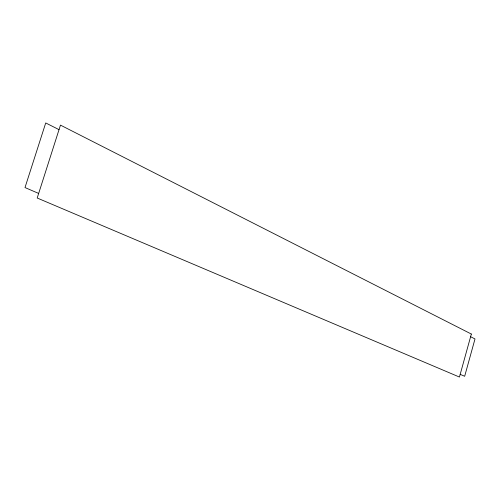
<?xml version="1.0" encoding="UTF-8"?>
<svg xmlns="http://www.w3.org/2000/svg" width="500" height="500" viewBox="0 0 500 500"><rect width="100%" height="100%" fill="white"/><g stroke="black" fill="none" stroke-linecap="round" stroke-linejoin="round"><path stroke-width="0.75" d="M38.663 193.431L25 187.562L45.719 122.95L59.031 129.644M460.181 374.35L464.669 376.275L475 338.938L470.613 336.725M471.35 334.05L459.438 377.05L37.2 198.012L60.475 125.119L471.35 334.05"/></g></svg>
